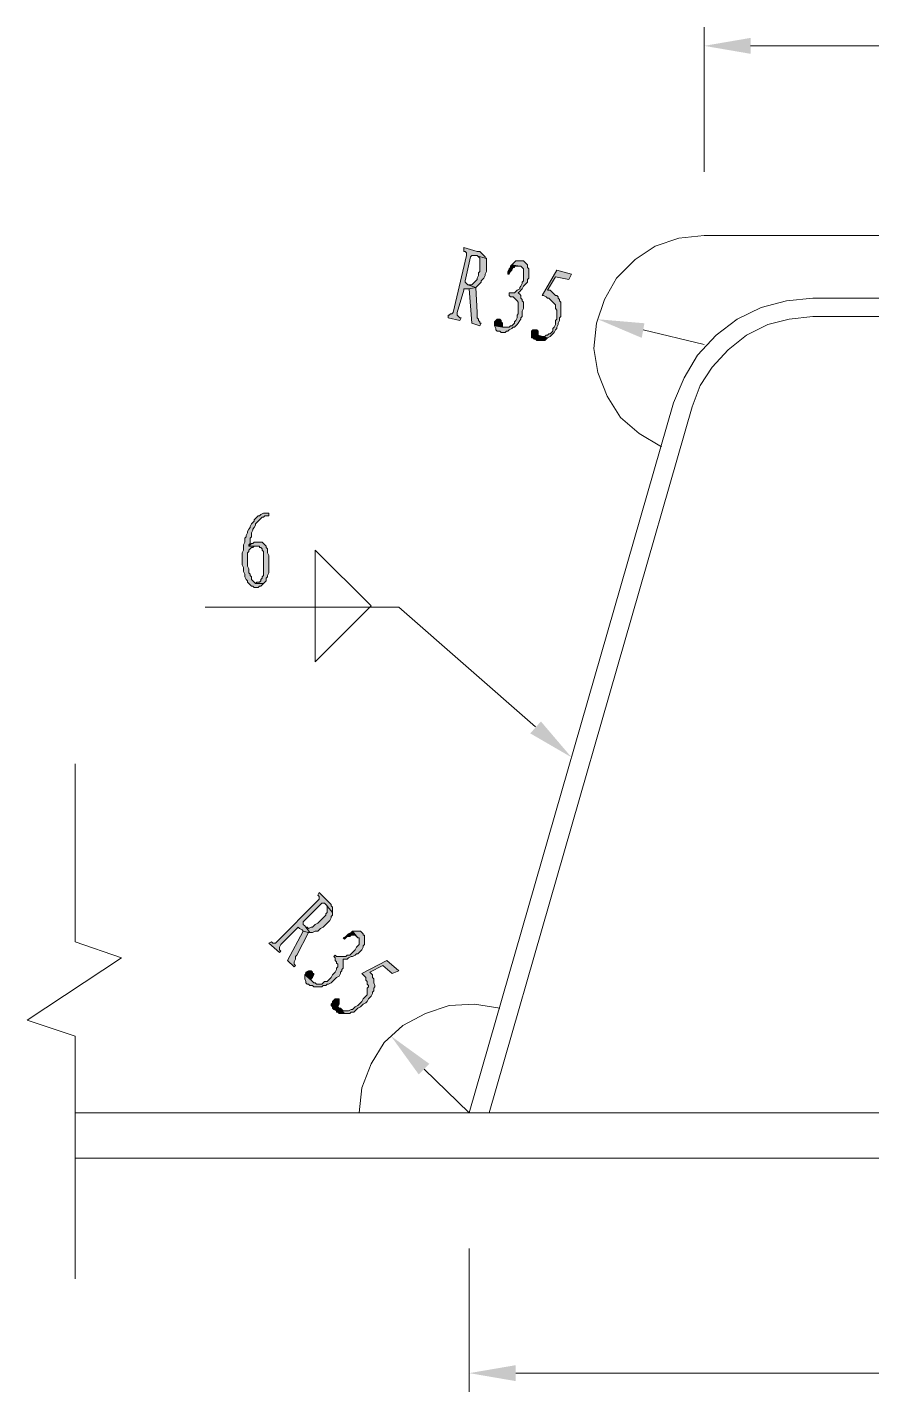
# Model space of a CAD drawing. Header units: inches. Extents: x 20 to 409, y 5 to 283.
# Drawn here: x 189.87 to 216.81, y 83.58 to 127.1 of the extents above; entities that cross this region are included whole.
import ezdxf

# ---------------------------------------------------------------- set-up
doc = ezdxf.new("R2010")
doc.units = ezdxf.units.IN
doc.header["$MEASUREMENT"] = 0
doc.layers.add('C00-00-00', color=7, linetype='Continuous')

msp = doc.modelspace()

# ---------------------------------------------------------------- hatches: boundary and pattern name
at = {"layer": 'C00-00-00'}
h = msp.add_hatch(color=0, dxfattribs=at)
h.dxf.hatch_style = 2
h.paths.add_polyline_path([(212.946, 126.764), (212.946, 126.256), (211.464, 126.51)])
h = msp.add_hatch(color=0, dxfattribs=at)
h.dxf.hatch_style = 2
h.paths.add_polyline_path([(204.225, 119.948), (203.802, 120.075), (203.802, 119.948), (203.844, 119.948), (203.886, 119.906), (203.886, 119.821), (203.463, 118.001), (203.421, 117.958), (203.378, 117.958), (203.336, 117.916), (203.294, 117.916), (203.294, 117.831), (203.675, 117.747), (203.717, 117.831), (203.675, 117.831), (203.632, 117.874), (203.59, 117.916), (203.59, 118.001), (203.802, 118.72), (203.802, 118.763), (203.844, 118.763), (203.971, 118.763), (204.183, 118.805), (203.929, 118.89), (203.886, 118.932), (203.844, 118.974), (203.844, 119.017), (204.013, 119.779), (204.056, 119.821), (204.183, 119.821), (204.479, 119.736), (204.479, 119.779), (204.437, 119.821), (204.394, 119.863), (204.352, 119.906), (204.31, 119.948)])
h = msp.add_hatch(color=0, dxfattribs=at)
h.dxf.hatch_style = 2
h.paths.add_polyline_path([(204.479, 119.736), (204.183, 119.821), (204.225, 119.821), (204.267, 119.779), (204.31, 119.736), (204.31, 119.313), (204.267, 119.271), (204.267, 119.186), (204.225, 119.101), (204.225, 119.059), (204.183, 119.017), (204.14, 118.974), (204.098, 118.932), (204.056, 118.89), (203.929, 118.89), (204.183, 118.805), (204.225, 118.847), (204.267, 118.89), (204.31, 118.932), (204.352, 118.974), (204.352, 119.017), (204.394, 119.059), (204.437, 119.101), (204.479, 119.186), (204.479, 119.228), (204.521, 119.313), (204.521, 119.736)])
h = msp.add_hatch(color=0, dxfattribs=at)
h.dxf.hatch_style = 2
h.paths.add_polyline_path([(205.664, 119.652), (205.453, 119.652), (205.41, 119.609), (205.368, 119.567), (205.326, 119.525), (205.58, 119.482), (205.622, 119.482), (205.664, 119.44), (205.707, 119.398), (205.707, 119.017), (205.664, 118.974), (205.664, 118.932), (205.622, 118.847), (205.58, 118.805), (205.58, 118.763), (205.495, 118.72), (205.453, 118.678), (205.41, 118.636), (205.241, 118.636), (205.241, 118.551), (205.283, 118.509), (205.368, 118.509), (205.41, 118.466), (205.453, 118.424), (205.495, 118.382), (205.537, 118.339), (205.537, 117.958), (205.495, 117.916), (205.495, 117.831), (205.453, 117.747), (205.41, 117.704), (205.41, 117.662), (205.368, 117.62), (205.326, 117.577), (205.283, 117.577), (205.241, 117.535), (205.029, 117.535), (204.775, 117.577), (204.818, 117.493), (204.818, 117.45), (204.86, 117.408), (204.945, 117.408), (204.987, 117.366), (205.114, 117.366), (205.156, 117.408), (205.199, 117.408), (205.241, 117.45), (205.326, 117.493), (205.368, 117.535), (205.41, 117.535), (205.453, 117.577), (205.495, 117.62), (205.537, 117.662), (205.58, 117.747), (205.622, 117.789), (205.622, 117.831), (205.664, 117.874), (205.664, 118.043), (205.707, 118.128), (205.707, 118.339), (205.664, 118.382), (205.664, 118.424), (205.622, 118.466), (205.622, 118.551), (205.58, 118.593), (205.537, 118.636), (205.58, 118.678), (205.622, 118.72), (205.664, 118.763), (205.707, 118.847), (205.749, 118.89), (205.791, 118.932), (205.834, 118.974), (205.834, 119.059), (205.876, 119.101), (205.876, 119.398), (205.834, 119.44), (205.834, 119.525), (205.791, 119.567), (205.749, 119.609), (205.707, 119.652)])
h = msp.add_hatch(color=0, dxfattribs=at)
h.dxf.hatch_style = 2
h.paths.add_polyline_path([(205.326, 119.525), (205.283, 119.482), (205.283, 119.44), (205.241, 119.398), (205.199, 119.313), (205.199, 119.228), (205.241, 119.228), (205.283, 119.313), (205.326, 119.355), (205.368, 119.44), (205.41, 119.44), (205.41, 119.482), (205.58, 119.482)])
h = msp.add_hatch(color=0, dxfattribs=at)
h.dxf.hatch_style = 2
h.paths.add_polyline_path([(207.231, 119.228), (206.765, 119.355), (206.299, 118.551), (206.342, 118.551), (206.426, 118.509), (206.469, 118.466), (206.511, 118.466), (206.553, 118.424), (206.596, 118.382), (206.638, 118.339), (206.68, 118.297), (206.723, 118.255), (206.723, 118.128), (206.765, 118.085), (206.765, 117.789), (206.723, 117.747), (206.723, 117.62), (206.68, 117.535), (206.638, 117.493), (206.638, 117.408), (206.596, 117.366), (206.553, 117.323), (206.511, 117.323), (206.469, 117.281), (206.426, 117.281), (206.384, 117.239), (206.215, 117.239), (206.172, 117.281), (206.469, 117.196), (206.553, 117.239), (206.596, 117.281), (206.638, 117.323), (206.68, 117.366), (206.723, 117.45), (206.765, 117.493), (206.765, 117.535), (206.807, 117.62), (206.807, 117.662), (206.85, 117.747), (206.85, 117.831), (206.892, 117.874), (206.892, 118.339), (206.85, 118.382), (206.85, 118.424), (206.807, 118.466), (206.807, 118.509), (206.765, 118.551), (206.723, 118.551), (206.68, 118.593), (206.638, 118.636), (206.596, 118.678), (206.553, 118.72), (206.469, 118.72), (206.723, 119.144), (207.146, 119.059)])
h = msp.add_hatch(color=0, dxfattribs=at)
h.dxf.hatch_style = 2
h.paths.add_polyline_path([(204.183, 118.805), (203.971, 118.763), (204.056, 117.662), (204.31, 117.577), (204.352, 117.662), (204.31, 117.662), (204.31, 117.704), (204.267, 117.747), (204.267, 117.789), (204.225, 117.831), (204.225, 118.001)])
h = msp.add_hatch(color=0, dxfattribs=at)
h.dxf.hatch_style = 2
h.paths.add_polyline_path([(204.902, 117.789), (204.86, 117.789), (204.818, 117.747), (204.775, 117.704), (204.775, 117.577), (205.029, 117.535), (205.029, 117.662), (204.987, 117.704), (204.987, 117.747), (204.945, 117.789)])
h = msp.add_hatch(color=0, dxfattribs=at)
h.dxf.hatch_style = 2
h.paths.add_polyline_path([(209.559, 117.662), (209.474, 117.196), (208.077, 117.789)])
h = msp.add_hatch(color=0, dxfattribs=at)
h.dxf.hatch_style = 2
h.paths.add_polyline_path([(206.088, 117.45), (206.003, 117.45), (205.961, 117.408), (205.961, 117.196), (206.003, 117.196), (206.045, 117.154), (206.088, 117.154), (206.13, 117.112), (206.384, 117.112), (206.426, 117.154), (206.469, 117.196), (206.172, 117.281), (206.172, 117.408), (206.13, 117.45)])
h = msp.add_hatch(color=0, dxfattribs=at)
h.dxf.hatch_style = 2
h.paths.add_polyline_path([(197.579, 111.608), (197.409, 111.608), (197.325, 111.566), (197.282, 111.524), (197.24, 111.524), (197.198, 111.481), (197.155, 111.439), (197.113, 111.397), (197.113, 111.354), (197.071, 111.312), (197.028, 111.27), (196.986, 111.185), (196.986, 111.143), (196.944, 111.1), (196.901, 111.016), (196.901, 110.973), (196.859, 110.889), (196.859, 110.846), (196.817, 110.804), (196.817, 110.677), (196.774, 110.592), (196.774, 110.55), (196.774, 110.465), (196.774, 110.423), (196.732, 110.338), (196.732, 109.957), (196.774, 109.873), (196.774, 109.746), (196.817, 109.661), (196.817, 109.576), (196.859, 109.492), (196.901, 109.449), (196.901, 109.407), (196.944, 109.365), (196.986, 109.322), (197.028, 109.28), (197.071, 109.28), (197.113, 109.238), (197.24, 109.238), (197.282, 109.28), (197.325, 109.28), (197.367, 109.322), (197.409, 109.365), (197.155, 109.365), (197.113, 109.407), (197.071, 109.449), (197.028, 109.492), (197.028, 109.576), (196.986, 109.619), (196.986, 109.661), (196.944, 109.703), (196.944, 109.83), (196.901, 109.915), (196.901, 110.338), (196.944, 110.381), (196.944, 110.423), (196.986, 110.465), (197.028, 110.508), (197.071, 110.508), (197.113, 110.55), (197.24, 110.55), (196.944, 110.55), (196.944, 110.592), (196.986, 110.635), (196.986, 110.804), (197.028, 110.846), (197.028, 110.973), (197.071, 111.058), (197.071, 111.1), (197.113, 111.143), (197.155, 111.227), (197.155, 111.27), (197.198, 111.312), (197.24, 111.354), (197.282, 111.397), (197.325, 111.439), (197.367, 111.481), (197.409, 111.481), (197.452, 111.524), (197.579, 111.524)])
h = msp.add_hatch(color=0, dxfattribs=at)
h.dxf.hatch_style = 2
h.paths.add_polyline_path([(197.282, 110.677), (197.113, 110.677), (197.071, 110.635), (197.028, 110.635), (196.986, 110.592), (196.944, 110.55), (197.282, 110.55), (197.282, 110.508), (197.325, 110.508), (197.367, 110.465), (197.367, 110.423), (197.409, 110.381), (197.409, 109.619), (197.367, 109.576), (197.367, 109.534), (197.325, 109.492), (197.325, 109.449), (197.282, 109.407), (197.198, 109.407), (197.155, 109.365), (197.409, 109.365), (197.452, 109.407), (197.494, 109.449), (197.494, 109.534), (197.536, 109.576), (197.536, 109.619), (197.579, 109.703), (197.579, 110.254), (197.536, 110.338), (197.536, 110.465), (197.494, 110.508), (197.494, 110.55), (197.452, 110.592), (197.409, 110.635), (197.367, 110.677)])
h = msp.add_hatch(color=0, dxfattribs=at)
h.dxf.hatch_style = 2
h.paths.add_polyline_path([(206.257, 104.962), (207.231, 103.819), (205.918, 104.581)])
h = msp.add_hatch(color=0, dxfattribs=at)
h.dxf.hatch_style = 2
h.paths.add_polyline_path([(199.526, 99.162), (199.187, 99.501), (199.145, 99.416), (199.187, 99.374), (199.187, 99.289), (199.145, 99.247), (197.833, 97.935), (197.79, 97.892), (197.706, 97.892), (197.663, 97.935), (197.579, 97.892), (197.917, 97.596), (197.96, 97.638), (197.917, 97.681), (197.917, 97.765), (197.96, 97.85), (198.51, 98.4), (198.552, 98.358), (198.637, 98.316), (198.679, 98.273), (198.849, 98.231), (198.891, 98.231), (198.722, 98.443), (198.679, 98.485), (198.679, 98.57), (199.272, 99.162), (199.357, 99.162), (199.399, 99.12), (199.611, 98.866), (199.611, 99.035), (199.568, 99.078), (199.568, 99.12)])
h = msp.add_hatch(color=0, dxfattribs=at)
h.dxf.hatch_style = 2
h.paths.add_polyline_path([(199.611, 98.866), (199.399, 99.12), (199.441, 99.078), (199.441, 98.866), (199.399, 98.824), (199.399, 98.781), (199.357, 98.739), (199.272, 98.654), (199.23, 98.612), (199.187, 98.57), (199.145, 98.527), (199.06, 98.485), (199.018, 98.443), (198.976, 98.4), (198.933, 98.4), (198.849, 98.358), (198.806, 98.4), (198.764, 98.4), (198.722, 98.443), (198.891, 98.231), (198.976, 98.231), (199.06, 98.273), (199.145, 98.273), (199.187, 98.316), (199.23, 98.358), (199.314, 98.4), (199.357, 98.443), (199.399, 98.485), (199.441, 98.527), (199.484, 98.57), (199.526, 98.612), (199.568, 98.697), (199.568, 98.739), (199.611, 98.781)])
h = msp.add_hatch(color=0, dxfattribs=at)
h.dxf.hatch_style = 2
h.paths.add_polyline_path([(198.849, 98.231), (198.679, 98.273), (198.171, 97.342), (198.383, 97.13), (198.425, 97.173), (198.383, 97.215), (198.383, 97.3), (198.425, 97.384), (198.425, 97.469), (198.468, 97.511)])
h = msp.add_hatch(color=0, dxfattribs=at)
h.dxf.hatch_style = 2
h.paths.add_polyline_path([(200.584, 98.189), (200.542, 98.231), (200.5, 98.273), (200.246, 98.273), (200.415, 98.062), (200.457, 98.062), (200.457, 98.019), (200.457, 97.85), (200.415, 97.808), (200.373, 97.765), (200.33, 97.681), (200.288, 97.638), (200.246, 97.596), (200.203, 97.554), (200.161, 97.511), (200.076, 97.511), (200.034, 97.469), (199.865, 97.469), (199.822, 97.469), (199.738, 97.469), (199.695, 97.511), (199.653, 97.469), (199.695, 97.427), (199.695, 97.342), (199.738, 97.3), (199.738, 97.257), (199.78, 97.215), (199.78, 97.13), (199.738, 97.088), (199.738, 97.046), (199.695, 96.961), (199.653, 96.919), (199.611, 96.876), (199.568, 96.792), (199.526, 96.749), (199.484, 96.707), (199.441, 96.665), (199.357, 96.665), (199.314, 96.622), (199.272, 96.58), (199.103, 96.58), (199.06, 96.622), (199.018, 96.622), (198.976, 96.665), (198.933, 96.707), (198.722, 96.876), (198.722, 96.749), (198.764, 96.665), (198.764, 96.622), (198.806, 96.58), (198.849, 96.58), (198.891, 96.538), (198.976, 96.538), (199.018, 96.495), (199.272, 96.495), (199.314, 96.538), (199.399, 96.538), (199.441, 96.58), (199.484, 96.58), (199.568, 96.622), (199.611, 96.665), (199.653, 96.707), (199.695, 96.749), (199.738, 96.792), (199.822, 96.834), (199.865, 96.919), (199.865, 96.961), (199.907, 97.003), (199.907, 97.046), (199.949, 97.088), (199.949, 97.384), (199.992, 97.384), (200.076, 97.384), (200.119, 97.427), (200.203, 97.469), (200.246, 97.469), (200.33, 97.511), (200.373, 97.554), (200.415, 97.554), (200.457, 97.596), (200.5, 97.638), (200.542, 97.681), (200.584, 97.765), (200.584, 97.808), (200.627, 97.85), (200.627, 98.146), (200.584, 98.146)])
h = msp.add_hatch(color=0, dxfattribs=at)
h.dxf.hatch_style = 2
h.paths.add_polyline_path([(200.246, 98.273), (200.203, 98.231), (200.119, 98.189), (200.076, 98.146), (200.034, 98.104), (199.949, 98.062), (199.992, 98.019), (200.034, 98.062), (200.076, 98.104), (200.161, 98.104), (200.203, 98.146), (200.33, 98.146), (200.373, 98.104), (200.415, 98.062)])
h = msp.add_hatch(color=0, dxfattribs=at)
h.dxf.hatch_style = 2
h.paths.add_polyline_path([(201.727, 97.003), (201.346, 97.342), (200.542, 96.919), (200.584, 96.876), (200.627, 96.834), (200.669, 96.792), (200.669, 96.707), (200.711, 96.665), (200.711, 96.58), (200.754, 96.538), (200.754, 96.495), (200.711, 96.453), (200.711, 96.241), (200.669, 96.199), (200.627, 96.157), (200.584, 96.114), (200.542, 96.03), (200.5, 95.987), (200.457, 95.945), (200.415, 95.903), (200.33, 95.86), (200.288, 95.818), (200.246, 95.776), (200.203, 95.776), (200.119, 95.733), (199.949, 95.733), (199.907, 95.776), (199.865, 95.818), (199.822, 95.818), (199.78, 95.86), (199.992, 95.649), (200.161, 95.649), (200.203, 95.691), (200.288, 95.691), (200.33, 95.733), (200.373, 95.776), (200.415, 95.818), (200.5, 95.86), (200.542, 95.903), (200.584, 95.945), (200.669, 95.987), (200.711, 96.03), (200.754, 96.114), (200.796, 96.157), (200.838, 96.199), (200.881, 96.284), (200.881, 96.326), (200.923, 96.368), (200.923, 96.453), (200.965, 96.495), (200.965, 96.538), (200.923, 96.622), (200.923, 96.749), (200.881, 96.792), (200.881, 96.876), (200.838, 96.919), (200.796, 96.961), (201.219, 97.173), (201.516, 96.919)])
h = msp.add_hatch(color=0, dxfattribs=at)
h.dxf.hatch_style = 2
h.paths.add_polyline_path([(198.976, 96.961), (198.933, 97.003), (198.849, 97.003), (198.764, 96.961), (198.764, 96.919), (198.722, 96.876), (198.933, 96.707), (198.933, 96.749), (198.976, 96.792), (199.018, 96.876), (199.018, 96.919), (198.976, 96.919)])
h = msp.add_hatch(color=0, dxfattribs=at)
h.dxf.hatch_style = 2
h.paths.add_polyline_path([(199.822, 96.114), (199.695, 96.114), (199.653, 96.072), (199.611, 96.03), (199.611, 95.987), (199.568, 95.945), (199.568, 95.903), (199.611, 95.86), (199.611, 95.818), (199.653, 95.776), (199.738, 95.733), (199.738, 95.691), (199.78, 95.691), (199.822, 95.649), (199.992, 95.649), (199.78, 95.86), (199.822, 95.945)])
h = msp.add_hatch(color=0, dxfattribs=at)
h.dxf.hatch_style = 2
h.paths.add_polyline_path([(202.701, 94.04), (202.362, 93.701), (201.473, 94.929)])
h = msp.add_hatch(color=0, dxfattribs=at)
h.dxf.hatch_style = 2
h.paths.add_polyline_path([(205.453, 84.43), (205.453, 83.922), (203.971, 84.176)])

# ---------------------------------------------------------------- linework, layer by layer
at = {"layer": 'C00-00-00', "color": 0, "lineweight": 0}
for points in [[(211.464, 122.488), (211.464, 127.102)], [(212.946, 126.51), (234.959, 126.51)], [(211.464, 120.456), (210.66, 120.371), (209.898, 120.117), (209.263, 119.694), (208.67, 119.101), (208.289, 118.424), (208.035, 117.662), (207.95, 116.858), (208.077, 116.096), (208.374, 115.334), (208.797, 114.656), (209.39, 114.148), (210.109, 113.725)], [(211.464, 120.456), (236.483, 120.456)], [(233.012, 118.466), (214.935, 118.466), (214.089, 118.382), (213.284, 118.17), (212.522, 117.789), (211.845, 117.281), (211.252, 116.646), (210.829, 115.926), (210.49, 115.122)], [(214.935, 117.874), (214.173, 117.789), (213.496, 117.62), (212.819, 117.281), (212.226, 116.815), (211.718, 116.265), (211.337, 115.672), (211.083, 114.995)], [(214.935, 117.874), (233.012, 117.874)], [(211.464, 116.985), (209.517, 117.45)], [(203.971, 92.474), (210.49, 115.122)], [(204.606, 92.474), (211.083, 114.995)], [(200.838, 108.645), (199.06, 110.423)], [(199.06, 110.423), (199.06, 106.867), (200.838, 108.645)], [(206.088, 104.793), (201.727, 108.603), (195.547, 108.603)], [(191.398, 103.607), (191.398, 97.935), (192.88, 97.427), (189.874, 95.437), (191.398, 94.929), (191.398, 87.182)], [(204.945, 95.818), (204.14, 95.945), (203.336, 95.903), (202.574, 95.649), (201.854, 95.268), (201.262, 94.717), (200.838, 94.04), (200.542, 93.278), (200.457, 92.474)], [(203.971, 92.474), (202.532, 93.871)], [(191.398, 92.474), (255.025, 92.474)], [(191.398, 91.034), (255.025, 91.034)], [(203.971, 88.156), (203.971, 83.584)], [(205.453, 84.176), (242.452, 84.176)]]:
    msp.add_lwpolyline(points, dxfattribs=at)
for points in [[(204.225, 119.948), (203.802, 120.075), (203.802, 119.948), (203.844, 119.948), (203.886, 119.906), (203.886, 119.821), (203.463, 118.001), (203.421, 117.958), (203.378, 117.958), (203.336, 117.916), (203.294, 117.916), (203.294, 117.831), (203.675, 117.747), (203.717, 117.831), (203.675, 117.831), (203.632, 117.874), (203.59, 117.916), (203.59, 118.001), (203.802, 118.72), (203.802, 118.763), (203.844, 118.763), (203.971, 118.763), (204.183, 118.805), (203.929, 118.89), (203.886, 118.932), (203.844, 118.974), (203.844, 119.017), (204.013, 119.779), (204.056, 119.821), (204.183, 119.821), (204.479, 119.736), (204.479, 119.779), (204.437, 119.821), (204.394, 119.863), (204.352, 119.906), (204.31, 119.948)], [(204.479, 119.736), (204.183, 119.821), (204.225, 119.821), (204.267, 119.779), (204.31, 119.736), (204.31, 119.313), (204.267, 119.271), (204.267, 119.186), (204.225, 119.101), (204.225, 119.059), (204.183, 119.017), (204.14, 118.974), (204.098, 118.932), (204.056, 118.89), (203.929, 118.89), (204.183, 118.805), (204.225, 118.847), (204.267, 118.89), (204.31, 118.932), (204.352, 118.974), (204.352, 119.017), (204.394, 119.059), (204.437, 119.101), (204.479, 119.186), (204.479, 119.228), (204.521, 119.313), (204.521, 119.736)], [(205.664, 119.652), (205.453, 119.652), (205.41, 119.609), (205.368, 119.567), (205.326, 119.525), (205.58, 119.482), (205.622, 119.482), (205.664, 119.44), (205.707, 119.398), (205.707, 119.017), (205.664, 118.974), (205.664, 118.932), (205.622, 118.847), (205.58, 118.805), (205.58, 118.763), (205.495, 118.72), (205.453, 118.678), (205.41, 118.636), (205.241, 118.636), (205.241, 118.551), (205.283, 118.509), (205.368, 118.509), (205.41, 118.466), (205.453, 118.424), (205.495, 118.382), (205.537, 118.339), (205.537, 117.958), (205.495, 117.916), (205.495, 117.831), (205.453, 117.747), (205.41, 117.704), (205.41, 117.662), (205.368, 117.62), (205.326, 117.577), (205.283, 117.577), (205.241, 117.535), (205.029, 117.535), (204.775, 117.577), (204.818, 117.493), (204.818, 117.45), (204.86, 117.408), (204.945, 117.408), (204.987, 117.366), (205.114, 117.366), (205.156, 117.408), (205.199, 117.408), (205.241, 117.45), (205.326, 117.493), (205.368, 117.535), (205.41, 117.535), (205.453, 117.577), (205.495, 117.62), (205.537, 117.662), (205.58, 117.747), (205.622, 117.789), (205.622, 117.831), (205.664, 117.874), (205.664, 118.043), (205.707, 118.128), (205.707, 118.339), (205.664, 118.382), (205.664, 118.424), (205.622, 118.466), (205.622, 118.551), (205.58, 118.593), (205.537, 118.636), (205.58, 118.678), (205.622, 118.72), (205.664, 118.763), (205.707, 118.847), (205.749, 118.89), (205.791, 118.932), (205.834, 118.974), (205.834, 119.059), (205.876, 119.101), (205.876, 119.398), (205.834, 119.44), (205.834, 119.525), (205.791, 119.567), (205.749, 119.609), (205.707, 119.652)], [(205.326, 119.525), (205.283, 119.482), (205.283, 119.44), (205.241, 119.398), (205.199, 119.313), (205.199, 119.228), (205.241, 119.228), (205.283, 119.313), (205.326, 119.355), (205.368, 119.44), (205.41, 119.44), (205.41, 119.482), (205.58, 119.482)], [(207.231, 119.228), (206.765, 119.355), (206.299, 118.551), (206.342, 118.551), (206.426, 118.509), (206.469, 118.466), (206.511, 118.466), (206.553, 118.424), (206.596, 118.382), (206.638, 118.339), (206.68, 118.297), (206.723, 118.255), (206.723, 118.128), (206.765, 118.085), (206.765, 117.789), (206.723, 117.747), (206.723, 117.62), (206.68, 117.535), (206.638, 117.493), (206.638, 117.408), (206.596, 117.366), (206.553, 117.323), (206.511, 117.323), (206.469, 117.281), (206.426, 117.281), (206.384, 117.239), (206.215, 117.239), (206.172, 117.281), (206.469, 117.196), (206.553, 117.239), (206.596, 117.281), (206.638, 117.323), (206.68, 117.366), (206.723, 117.45), (206.765, 117.493), (206.765, 117.535), (206.807, 117.62), (206.807, 117.662), (206.85, 117.747), (206.85, 117.831), (206.892, 117.874), (206.892, 118.339), (206.85, 118.382), (206.85, 118.424), (206.807, 118.466), (206.807, 118.509), (206.765, 118.551), (206.723, 118.551), (206.68, 118.593), (206.638, 118.636), (206.596, 118.678), (206.553, 118.72), (206.469, 118.72), (206.723, 119.144), (207.146, 119.059)], [(204.183, 118.805), (203.971, 118.763), (204.056, 117.662), (204.31, 117.577), (204.352, 117.662), (204.31, 117.662), (204.31, 117.704), (204.267, 117.747), (204.267, 117.789), (204.225, 117.831), (204.225, 118.001)], [(204.902, 117.789), (204.86, 117.789), (204.818, 117.747), (204.775, 117.704), (204.775, 117.577), (205.029, 117.535), (205.029, 117.662), (204.987, 117.704), (204.987, 117.747), (204.945, 117.789)], [(206.088, 117.45), (206.003, 117.45), (205.961, 117.408), (205.961, 117.196), (206.003, 117.196), (206.045, 117.154), (206.088, 117.154), (206.13, 117.112), (206.384, 117.112), (206.426, 117.154), (206.469, 117.196), (206.172, 117.281), (206.172, 117.408), (206.13, 117.45)], [(197.579, 111.608), (197.409, 111.608), (197.325, 111.566), (197.282, 111.524), (197.24, 111.524), (197.198, 111.481), (197.155, 111.439), (197.113, 111.397), (197.113, 111.354), (197.071, 111.312), (197.028, 111.27), (196.986, 111.185), (196.986, 111.143), (196.944, 111.1), (196.901, 111.016), (196.901, 110.973), (196.859, 110.889), (196.859, 110.846), (196.817, 110.804), (196.817, 110.677), (196.774, 110.592), (196.774, 110.55), (196.774, 110.465), (196.774, 110.423), (196.732, 110.338), (196.732, 109.957), (196.774, 109.873), (196.774, 109.746), (196.817, 109.661), (196.817, 109.576), (196.859, 109.492), (196.901, 109.449), (196.901, 109.407), (196.944, 109.365), (196.986, 109.322), (197.028, 109.28), (197.071, 109.28), (197.113, 109.238), (197.24, 109.238), (197.282, 109.28), (197.325, 109.28), (197.367, 109.322), (197.409, 109.365), (197.155, 109.365), (197.113, 109.407), (197.071, 109.449), (197.028, 109.492), (197.028, 109.576), (196.986, 109.619), (196.986, 109.661), (196.944, 109.703), (196.944, 109.83), (196.901, 109.915), (196.901, 110.338), (196.944, 110.381), (196.944, 110.423), (196.986, 110.465), (197.028, 110.508), (197.071, 110.508), (197.113, 110.55), (197.24, 110.55), (196.944, 110.55), (196.944, 110.592), (196.986, 110.635), (196.986, 110.804), (197.028, 110.846), (197.028, 110.973), (197.071, 111.058), (197.071, 111.1), (197.113, 111.143), (197.155, 111.227), (197.155, 111.27), (197.198, 111.312), (197.24, 111.354), (197.282, 111.397), (197.325, 111.439), (197.367, 111.481), (197.409, 111.481), (197.452, 111.524), (197.579, 111.524)], [(197.282, 110.677), (197.113, 110.677), (197.071, 110.635), (197.028, 110.635), (196.986, 110.592), (196.944, 110.55), (197.282, 110.55), (197.282, 110.508), (197.325, 110.508), (197.367, 110.465), (197.367, 110.423), (197.409, 110.381), (197.409, 109.619), (197.367, 109.576), (197.367, 109.534), (197.325, 109.492), (197.325, 109.449), (197.282, 109.407), (197.198, 109.407), (197.155, 109.365), (197.409, 109.365), (197.452, 109.407), (197.494, 109.449), (197.494, 109.534), (197.536, 109.576), (197.536, 109.619), (197.579, 109.703), (197.579, 110.254), (197.536, 110.338), (197.536, 110.465), (197.494, 110.508), (197.494, 110.55), (197.452, 110.592), (197.409, 110.635), (197.367, 110.677)], [(199.526, 99.162), (199.187, 99.501), (199.145, 99.416), (199.187, 99.374), (199.187, 99.289), (199.145, 99.247), (197.833, 97.935), (197.79, 97.892), (197.706, 97.892), (197.663, 97.935), (197.579, 97.892), (197.917, 97.596), (197.96, 97.638), (197.917, 97.681), (197.917, 97.765), (197.96, 97.85), (198.51, 98.4), (198.552, 98.358), (198.637, 98.316), (198.679, 98.273), (198.849, 98.231), (198.891, 98.231), (198.722, 98.443), (198.679, 98.485), (198.679, 98.57), (199.272, 99.162), (199.357, 99.162), (199.399, 99.12), (199.611, 98.866), (199.611, 99.035), (199.568, 99.078), (199.568, 99.12)], [(199.611, 98.866), (199.399, 99.12), (199.441, 99.078), (199.441, 98.866), (199.399, 98.824), (199.399, 98.781), (199.357, 98.739), (199.272, 98.654), (199.23, 98.612), (199.187, 98.57), (199.145, 98.527), (199.06, 98.485), (199.018, 98.443), (198.976, 98.4), (198.933, 98.4), (198.849, 98.358), (198.806, 98.4), (198.764, 98.4), (198.722, 98.443), (198.891, 98.231), (198.976, 98.231), (199.06, 98.273), (199.145, 98.273), (199.187, 98.316), (199.23, 98.358), (199.314, 98.4), (199.357, 98.443), (199.399, 98.485), (199.441, 98.527), (199.484, 98.57), (199.526, 98.612), (199.568, 98.697), (199.568, 98.739), (199.611, 98.781)], [(198.849, 98.231), (198.679, 98.273), (198.171, 97.342), (198.383, 97.13), (198.425, 97.173), (198.383, 97.215), (198.383, 97.3), (198.425, 97.384), (198.425, 97.469), (198.468, 97.511)], [(200.584, 98.189), (200.542, 98.231), (200.5, 98.273), (200.246, 98.273), (200.415, 98.062), (200.457, 98.062), (200.457, 98.019), (200.457, 97.85), (200.415, 97.808), (200.373, 97.765), (200.33, 97.681), (200.288, 97.638), (200.246, 97.596), (200.203, 97.554), (200.161, 97.511), (200.076, 97.511), (200.034, 97.469), (199.865, 97.469), (199.822, 97.469), (199.738, 97.469), (199.695, 97.511), (199.653, 97.469), (199.695, 97.427), (199.695, 97.342), (199.738, 97.3), (199.738, 97.257), (199.78, 97.215), (199.78, 97.13), (199.738, 97.088), (199.738, 97.046), (199.695, 96.961), (199.653, 96.919), (199.611, 96.876), (199.568, 96.792), (199.526, 96.749), (199.484, 96.707), (199.441, 96.665), (199.357, 96.665), (199.314, 96.622), (199.272, 96.58), (199.103, 96.58), (199.06, 96.622), (199.018, 96.622), (198.976, 96.665), (198.933, 96.707), (198.722, 96.876), (198.722, 96.749), (198.764, 96.665), (198.764, 96.622), (198.806, 96.58), (198.849, 96.58), (198.891, 96.538), (198.976, 96.538), (199.018, 96.495), (199.272, 96.495), (199.314, 96.538), (199.399, 96.538), (199.441, 96.58), (199.484, 96.58), (199.568, 96.622), (199.611, 96.665), (199.653, 96.707), (199.695, 96.749), (199.738, 96.792), (199.822, 96.834), (199.865, 96.919), (199.865, 96.961), (199.907, 97.003), (199.907, 97.046), (199.949, 97.088), (199.949, 97.384), (199.992, 97.384), (200.076, 97.384), (200.119, 97.427), (200.203, 97.469), (200.246, 97.469), (200.33, 97.511), (200.373, 97.554), (200.415, 97.554), (200.457, 97.596), (200.5, 97.638), (200.542, 97.681), (200.584, 97.765), (200.584, 97.808), (200.627, 97.85), (200.627, 98.146), (200.584, 98.146)], [(200.246, 98.273), (200.203, 98.231), (200.119, 98.189), (200.076, 98.146), (200.034, 98.104), (199.949, 98.062), (199.992, 98.019), (200.034, 98.062), (200.076, 98.104), (200.161, 98.104), (200.203, 98.146), (200.33, 98.146), (200.373, 98.104), (200.415, 98.062)], [(201.727, 97.003), (201.346, 97.342), (200.542, 96.919), (200.584, 96.876), (200.627, 96.834), (200.669, 96.792), (200.669, 96.707), (200.711, 96.665), (200.711, 96.58), (200.754, 96.538), (200.754, 96.495), (200.711, 96.453), (200.711, 96.241), (200.669, 96.199), (200.627, 96.157), (200.584, 96.114), (200.542, 96.03), (200.5, 95.987), (200.457, 95.945), (200.415, 95.903), (200.33, 95.86), (200.288, 95.818), (200.246, 95.776), (200.203, 95.776), (200.119, 95.733), (199.949, 95.733), (199.907, 95.776), (199.865, 95.818), (199.822, 95.818), (199.78, 95.86), (199.992, 95.649), (200.161, 95.649), (200.203, 95.691), (200.288, 95.691), (200.33, 95.733), (200.373, 95.776), (200.415, 95.818), (200.5, 95.86), (200.542, 95.903), (200.584, 95.945), (200.669, 95.987), (200.711, 96.03), (200.754, 96.114), (200.796, 96.157), (200.838, 96.199), (200.881, 96.284), (200.881, 96.326), (200.923, 96.368), (200.923, 96.453), (200.965, 96.495), (200.965, 96.538), (200.923, 96.622), (200.923, 96.749), (200.881, 96.792), (200.881, 96.876), (200.838, 96.919), (200.796, 96.961), (201.219, 97.173), (201.516, 96.919)], [(198.976, 96.961), (198.933, 97.003), (198.849, 97.003), (198.764, 96.961), (198.764, 96.919), (198.722, 96.876), (198.933, 96.707), (198.933, 96.749), (198.976, 96.792), (199.018, 96.876), (199.018, 96.919), (198.976, 96.919)], [(199.822, 96.114), (199.695, 96.114), (199.653, 96.072), (199.611, 96.03), (199.611, 95.987), (199.568, 95.945), (199.568, 95.903), (199.611, 95.86), (199.611, 95.818), (199.653, 95.776), (199.738, 95.733), (199.738, 95.691), (199.78, 95.691), (199.822, 95.649), (199.992, 95.649), (199.78, 95.86), (199.822, 95.945)]]:
    msp.add_lwpolyline(points, close=True, dxfattribs=at)

doc.saveas('drawing.dxf')
